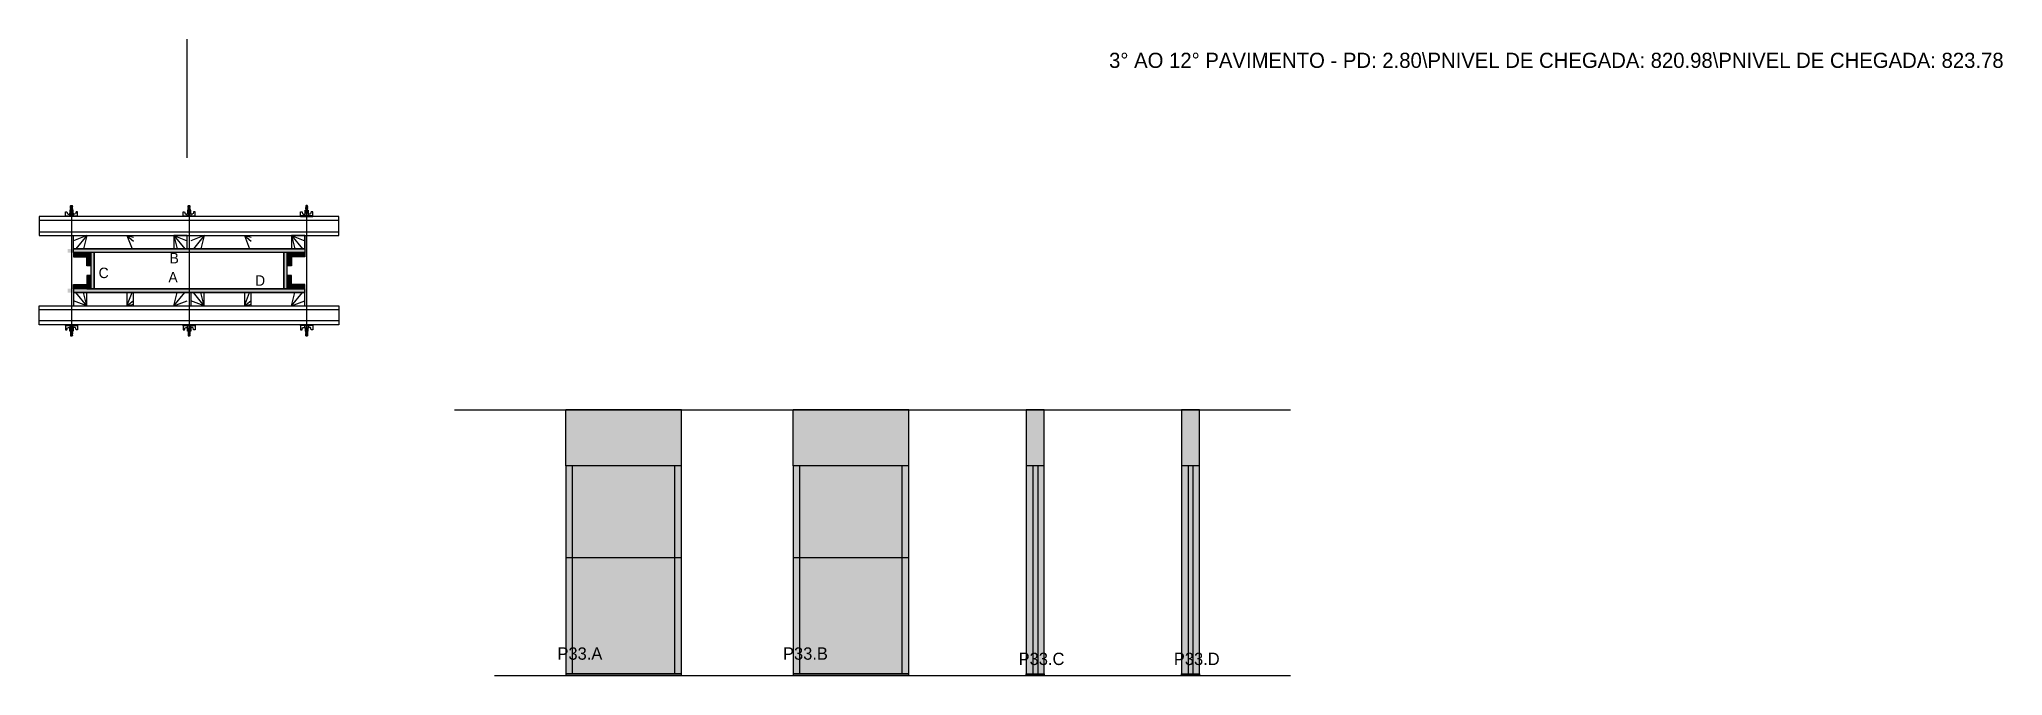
# Model space of a CAD drawing. Header units: metres. Extents: x 4212 to 6283, y 1780 to 2451.
import ezdxf

# ---------------------------------------------------------------- set-up
doc = ezdxf.new("R2010")
doc.units = ezdxf.units.M
for name, color, linetype in [('CHAPA', 7, 'Continuous'), ('COTA', 7, 'Continuous'), ('Hachura', 7, 'Continuous'), ('Madeira', 7, 'Continuous'), ('NOMENCLATURA', 7, 'Continuous'), ('Nível', 7, 'Continuous'), ('Painéis', 7, 'Continuous'), ('Perfil Metálico', 7, 'Continuous'), ('SARR_2.2x7', 7, 'Continuous'), ('SARRAFO', 7, 'Continuous'), ('Texto Seção', 7, 'Continuous'), ('TEXTO_GERAL', 7, 'Continuous')]:
    doc.layers.add(name, color=color, linetype=linetype)

msp = doc.modelspace()

# ---------------------------------------------------------------- hatches: boundary and pattern name
at = {"layer": 'COTA'}
h = msp.add_hatch(color=7, dxfattribs=at)
h.dxf.hatch_style = 1
h.paths.add_polyline_path([(4767.8, 2001.4), (4889.8, 2001.4), (4889.8, 2001.4), (4889.8, 2060.4), (4889.8, 2060.4), (4767.8, 2060.4), (4767.8, 2060.4), (4767.8, 2001.4)])
h = msp.add_hatch(color=7, dxfattribs=at)
h.dxf.hatch_style = 1
h.paths.add_polyline_path([(5007.6, 2001.4), (5129.6, 2001.4), (5129.6, 2001.4), (5129.6, 2060.4), (5129.6, 2060.4), (5007.6, 2060.4), (5007.6, 2060.4), (5007.6, 2001.4)])
h = msp.add_hatch(color=7, dxfattribs=at)
h.dxf.hatch_style = 1
h.paths.add_polyline_path([(5253.4, 2001.4), (5272.4, 2001.4), (5272.4, 2001.4), (5272.4, 2060.4), (5272.4, 2060.4), (5253.4, 2060.4), (5253.4, 2060.4), (5253.4, 2001.4)])
h = msp.add_hatch(color=7, dxfattribs=at)
h.dxf.hatch_style = 1
h.paths.add_polyline_path([(5417.2, 2001.4), (5436.2, 2001.4), (5436.2, 2001.4), (5436.2, 2060.4), (5436.2, 2060.4), (5417.2, 2060.4), (5417.2, 2060.4), (5417.2, 2001.4)])
at = {"layer": 'Hachura'}
h = msp.add_hatch(color=7, dxfattribs=at)
h.dxf.hatch_style = 1
h.paths.add_polyline_path([(4242.4, 2226.2), (4242.4, 2230.2), (4242.4, 2230.2), (4494.4, 2230.2), (4494.4, 2230.2), (4494.4, 2226.2), (4494.4, 2226.2), (4242.4, 2226.2), (4242.4, 2226.2)])
h = msp.add_hatch(color=7, dxfattribs=at)
h.dxf.hatch_style = 1
h.paths.add_polyline_path([(4262.4, 2226.2), (4262.4, 2221.8), (4262.4, 2221.8), (4248.4, 2221.8), (4248.4, 2221.8), (4248.4, 2226.2), (4248.4, 2226.2), (4262.4, 2226.2)])
h = msp.add_hatch(color=7, dxfattribs=at)
h.dxf.hatch_style = 1
h.paths.add_polyline_path([(4266.8, 2226.2), (4262.4, 2226.2), (4262.4, 2226.2), (4262.4, 2212.2), (4262.4, 2212.2), (4266.8, 2212.2), (4266.8, 2212.2), (4266.8, 2226.2)])
h = msp.add_hatch(color=7, dxfattribs=at)
h.dxf.hatch_style = 1
h.paths.add_polyline_path([(4270.4, 2226.2), (4266.8, 2226.2), (4266.8, 2226.2), (4266.8, 2188.2), (4266.8, 2188.2), (4270.4, 2188.2), (4270.4, 2188.2), (4270.4, 2226.2)])
h = msp.add_hatch(color=7, dxfattribs=at)
h.dxf.hatch_style = 1
h.paths.add_polyline_path([(4270.4, 2226.2), (4266.8, 2226.2), (4266.8, 2226.2), (4266.8, 2188.2), (4266.8, 2188.2), (4270.4, 2188.2), (4270.4, 2188.2), (4270.4, 2226.2)])
h = msp.add_hatch(color=7, dxfattribs=at)
h.dxf.hatch_style = 1
h.paths.add_polyline_path([(4474, 2226.2), (4470.4, 2226.2), (4470.4, 2226.2), (4470.4, 2188.2), (4470.4, 2188.2), (4474, 2188.2), (4474, 2188.2), (4474, 2226.2)])
h = msp.add_hatch(color=7, dxfattribs=at)
h.dxf.hatch_style = 1
h.paths.add_polyline_path([(4474, 2226.2), (4470.4, 2226.2), (4470.4, 2226.2), (4470.4, 2188.2), (4470.4, 2188.2), (4474, 2188.2), (4474, 2188.2), (4474, 2226.2)])
h = msp.add_hatch(color=7, dxfattribs=at)
h.dxf.hatch_style = 1
h.paths.add_polyline_path([(4478.4, 2226.2), (4474, 2226.2), (4474, 2226.2), (4474, 2212.2), (4474, 2212.2), (4478.4, 2212.2), (4478.4, 2212.2), (4478.4, 2226.2)])
h = msp.add_hatch(color=7, dxfattribs=at)
h.dxf.hatch_style = 1
h.paths.add_polyline_path([(4478.4, 2226.2), (4478.4, 2221.8), (4478.4, 2221.8), (4492.4, 2221.8), (4492.4, 2221.8), (4492.4, 2226.2), (4492.4, 2226.2), (4478.4, 2226.2)])
h = msp.add_hatch(color=7, dxfattribs=at)
h.dxf.hatch_style = 1
h.paths.add_polyline_path([(4266.8, 2188.2), (4262.4, 2188.2), (4262.4, 2188.2), (4262.4, 2202.2), (4262.4, 2202.2), (4266.8, 2202.2), (4266.8, 2202.2), (4266.8, 2188.2)])
h = msp.add_hatch(color=7, dxfattribs=at)
h.dxf.hatch_style = 1
h.paths.add_polyline_path([(4478.4, 2188.2), (4474, 2188.2), (4474, 2188.2), (4474, 2202.2), (4474, 2202.2), (4478.4, 2202.2), (4478.4, 2202.2), (4478.4, 2188.2)])
h = msp.add_hatch(color=7, dxfattribs=at)
h.dxf.hatch_style = 1
h.paths.add_polyline_path([(4242.4, 2188.2), (4242.4, 2184.2), (4242.4, 2184.2), (4494.4, 2184.2), (4494.4, 2184.2), (4494.4, 2188.2), (4494.4, 2188.2), (4242.4, 2188.2), (4242.4, 2188.2)])
h = msp.add_hatch(color=7, dxfattribs=at)
h.dxf.hatch_style = 1
h.paths.add_polyline_path([(4262.4, 2188.2), (4262.4, 2192.6), (4262.4, 2192.6), (4248.4, 2192.6), (4248.4, 2192.6), (4248.4, 2188.2), (4248.4, 2188.2), (4262.4, 2188.2)])
h = msp.add_hatch(color=7, dxfattribs=at)
h.dxf.hatch_style = 1
h.paths.add_polyline_path([(4478.4, 2188.2), (4478.4, 2192.6), (4478.4, 2192.6), (4492.4, 2192.6), (4492.4, 2192.6), (4492.4, 2188.2), (4492.4, 2188.2), (4478.4, 2188.2)])
h = msp.add_hatch(color=7, dxfattribs=at)
h.dxf.hatch_style = 1
h.paths.add_polyline_path([(4889.8, 2001.4), (4767.8, 2001.4), (4767.8, 2001.4), (4767.8, 1780.4), (4767.8, 1780.4), (4889.8, 1780.4), (4889.8, 1780.4), (4889.8, 2001.4)])
h = msp.add_hatch(color=7, dxfattribs=at)
h.dxf.hatch_style = 1
h.paths.add_polyline_path([(5129.6, 1780.4), (5129.6, 2001.4), (5129.6, 2001.4), (5007.6, 2001.4), (5007.6, 2001.4), (5007.6, 1780.4), (5007.6, 1780.4), (5129.6, 1780.4)])
h = msp.add_hatch(color=7, dxfattribs=at)
h.dxf.hatch_style = 1
h.paths.add_polyline_path([(5272.4, 2001.4), (5253.4, 2001.4), (5253.4, 2001.4), (5253.4, 1780.4), (5253.4, 1780.4), (5272.4, 1780.4), (5272.4, 1780.4), (5272.4, 2001.4)])
h = msp.add_hatch(color=7, dxfattribs=at)
h.dxf.hatch_style = 1
h.paths.add_polyline_path([(5436.2, 2001.4), (5417.2, 2001.4), (5417.2, 2001.4), (5417.2, 1780.4), (5417.2, 1780.4), (5436.2, 1780.4), (5436.2, 1780.4), (5436.2, 2001.4)])

# ---------------------------------------------------------------- linework, layer by layer
at = {"layer": 'CHAPA', "color": 7, "lineweight": 25}
for points in [[(4248.4, 2226.2), (4248.4, 2230.2), (4492.4, 2230.2), (4492.4, 2226.2)], [(4248.4, 2226.2), (4248.4, 2230.2), (4492.4, 2230.2), (4492.4, 2226.2)], [(4270.4, 2226.2), (4266.8, 2226.2), (4266.8, 2188.2), (4270.4, 2188.2)], [(4270.4, 2226.2), (4266.8, 2226.2), (4266.8, 2188.2), (4270.4, 2188.2)], [(4474, 2226.2), (4470.4, 2226.2), (4470.4, 2188.2), (4474, 2188.2)], [(4474, 2226.2), (4470.4, 2226.2), (4470.4, 2188.2), (4474, 2188.2)], [(4248.4, 2188.2), (4248.4, 2184.2), (4492.4, 2184.2), (4492.4, 2188.2)], [(4248.4, 2188.2), (4248.4, 2184.2), (4492.4, 2184.2), (4492.4, 2188.2)]]:
    msp.add_lwpolyline(points, close=True, dxfattribs=at)
at = {"layer": 'COTA', "color": 7, "lineweight": 25}
for p, q in [((4889.8, 2060.4), (4767.8, 2060.4)), ((4767.8, 2001.4), (4767.8, 2060.4)), ((4889.8, 2001.4), (4889.8, 2060.4)), ((5129.6, 2060.4), (5007.6, 2060.4)), ((5007.6, 2001.4), (5007.6, 2060.4)), ((5129.6, 2001.4), (5129.6, 2060.4))]:
    msp.add_line(p, q, dxfattribs=at)
for points in [[(5272.4, 2001.4), (5272.4, 2060.4), (5253.4, 2060.4), (5253.4, 2001.4)], [(5436.2, 2001.4), (5436.2, 2060.4), (5417.2, 2060.4), (5417.2, 2001.4)]]:
    msp.add_lwpolyline(points, dxfattribs=at)
at = {"layer": 'Defpoints', "color": 7, "lineweight": 25}
msp.add_line((4368.4, 2326.1), (4368.4, 2451.1), dxfattribs=at)
at = {"layer": 'Hachura', "color": 7, "lineweight": 25}
for p, q in [((4240, 2264.2), (4240, 2269.3)), ((4240, 2269.3), (4241.6, 2269.3)), ((4240, 2265.1), (4252.9, 2265.1)), ((4240, 2265.1), (4245.1, 2265.1)), ((4252.9, 2264.2), (4240, 2264.2)), ((4240.1, 2265.1), (4240.1, 2264.2)), ((4240.3, 2265.1), (4240.3, 2264.2)), ((4240.6, 2265.1), (4240.6, 2264.2)), ((4241.1, 2265.1), (4241.1, 2264.2)), ((4241.6, 2269.3), (4242.2, 2267.1)), ((4242, 2265.1), (4242, 2264.2)), ((4242.5, 2266.9), (4244.5, 2266.9)), ((4243.4, 2265.1), (4243.4, 2264.2)), ((4251.9, 2264.2), (4244.1, 2264.2)), ((4244.5, 2267.7), (4248.3, 2267.7)), ((4244.5, 2265.1), (4244.5, 2267.7)), ((4246.4, 2265.1), (4244.5, 2265.1)), ((4248.1, 2270.9), (4244.7, 2270.9)), ((4244.7, 2270.9), (4244.7, 2267.7)), ((4248.1, 2270.8), (4244.7, 2270.8)), ((4245.1, 2265.1), (4245.8, 2265.1)), ((4245.3, 2275.2), (4247.5, 2274.2)), ((4247.4, 2273.9), (4245.3, 2275)), ((4245.3, 2274.1), (4247.5, 2273)), ((4247.4, 2272.8), (4245.3, 2273.8)), ((4245.3, 2272.9), (4247.5, 2271.8)), ((4247.4, 2271.6), (4245.3, 2272.7)), ((4246.5, 2270.9), (4245.3, 2271.5)), ((4245.4, 2275.7), (4245.7, 2276)), ((4245.4, 2275.3), (4245.4, 2275.7)), ((4245.4, 2275.7), (4245.4, 2275.7)), ((4247.3, 2275.7), (4245.4, 2275.7)), ((4245.4, 2275.3), (4247.3, 2274.4)), ((4245.4, 2275.3), (4247.3, 2274.4)), ((4245.4, 2274.2), (4245.4, 2274.8)), ((4247.3, 2273.9), (4245.4, 2274.8)), ((4245.4, 2274.2), (4247.3, 2273.2)), ((4245.4, 2273), (4245.4, 2273.7)), ((4247.3, 2272.7), (4245.4, 2273.7)), ((4245.4, 2273.4), (4245.4, 2273.7)), ((4245.4, 2273), (4247.3, 2272)), ((4245.4, 2271.9), (4245.4, 2272.5)), ((4247.3, 2271.5), (4245.4, 2272.5)), ((4245.4, 2271.9), (4247.3, 2270.9)), ((4246.3, 2270.9), (4245.4, 2271.3)), ((4245.4, 2270.9), (4245.4, 2271.3)), ((4245.4, 2264.8), (4245.4, 2265)), ((4245.4, 2264.3), (4245.4, 2264.8)), ((4245.7, 2276), (4247, 2276)), ((4245.8, 2270.9), (4245.8, 2267.7)), ((4247.3, 2275), (4246, 2275.7)), ((4246.1, 2265.1), (4246.1, 2267.1)), ((4247.4, 2275.1), (4246.3, 2275.7)), ((4246.4, 2275), (4246.4, 2143.2)), ((4246.4, 2265.1), (4246.4, 2264.2)), ((4246.6, 2267.1), (4246.6, 2265.1)), ((4246.8, 2275.7), (4247.5, 2275.3)), ((4247.3, 2275.7), (4247, 2276)), ((4247.1, 2275.7), (4247.3, 2275.5)), ((4247.3, 2275.5), (4247.3, 2275.7)), ((4247.3, 2275), (4247.3, 2274.4)), ((4247.3, 2273.2), (4247.3, 2273.9)), ((4247.3, 2272.5), (4247.3, 2272.7)), ((4247.3, 2272.5), (4247.3, 2272)), ((4247.3, 2271.5), (4247.3, 2270.9)), ((4247.3, 2270.9), (4247.3, 2267.7)), ((4247.4, 2265), (4247.4, 2264.5)), ((4248.1, 2267.7), (4248.1, 2270.9)), ((4248.3, 2267.7), (4248.1, 2267.7)), ((4248.3, 2267.7), (4248.1, 2267.7)), ((4248.3, 2267.7), (4248.3, 2265.1)), ((4250.3, 2266.9), (4248.3, 2266.9)), ((4249.4, 2265.1), (4249.4, 2264.2)), ((4251.2, 2269.3), (4250.6, 2267.1)), ((4250.9, 2265.1), (4250.9, 2264.2)), ((4252.9, 2269.3), (4251.2, 2269.3)), ((4251.7, 2265.1), (4251.7, 2264.2)), ((4252.2, 2265.1), (4252.2, 2264.2)), ((4252.5, 2265.1), (4252.5, 2264.2)), ((4252.7, 2265.1), (4252.7, 2264.2)), ((4252.9, 2265.1), (4252.9, 2269.3)), ((4252.9, 2265.1), (4252.9, 2264.2)), ((4364, 2264.2), (4364, 2269.3)), ((4364, 2269.3), (4365.6, 2269.3)), ((4364, 2265.1), (4376.9, 2265.1)), ((4364, 2265.1), (4369.1, 2265.1)), ((4376.9, 2264.2), (4364, 2264.2)), ((4364.1, 2265.1), (4364.1, 2264.2)), ((4364.3, 2265.1), (4364.3, 2264.2)), ((4364.7, 2265.1), (4364.7, 2264.2)), ((4365.1, 2265.1), (4365.1, 2264.2)), ((4365.6, 2269.3), (4366.2, 2267.1)), ((4366, 2265.1), (4366, 2264.2)), ((4366.5, 2266.9), (4368.5, 2266.9)), ((4367.4, 2265.1), (4367.4, 2264.2)), ((4375.9, 2264.2), (4368.1, 2264.2)), ((4368.5, 2267.6), (4372.3, 2267.6)), ((4368.5, 2265.1), (4368.5, 2267.6)), ((4370.4, 2265.1), (4368.5, 2265.1)), ((4372.1, 2270.9), (4368.7, 2270.9)), ((4368.7, 2270.9), (4368.7, 2267.6)), ((4372.1, 2270.8), (4368.7, 2270.8)), ((4369.1, 2265.1), (4369.8, 2265.1)), ((4369.3, 2275.2), (4371.5, 2274.1)), ((4371.4, 2273.9), (4369.3, 2275)), ((4369.3, 2274.1), (4371.5, 2273)), ((4371.4, 2272.8), (4369.3, 2273.8)), ((4369.3, 2272.9), (4371.5, 2271.8)), ((4371.4, 2271.6), (4369.3, 2272.7)), ((4370.5, 2270.9), (4369.3, 2271.5)), ((4369.4, 2275.6), (4369.7, 2276)), ((4369.4, 2275.3), (4369.4, 2275.6)), ((4369.4, 2275.6), (4369.4, 2275.6)), ((4371.3, 2275.6), (4369.4, 2275.6)), ((4369.4, 2275.3), (4371.3, 2274.3)), ((4369.4, 2275.3), (4371.3, 2274.3)), ((4369.4, 2274.2), (4369.4, 2274.8)), ((4371.3, 2273.8), (4369.4, 2274.8)), ((4369.4, 2274.2), (4371.3, 2273.2)), ((4369.4, 2273), (4369.4, 2273.6)), ((4371.3, 2272.7), (4369.4, 2273.6)), ((4369.4, 2273.4), (4369.4, 2273.6)), ((4369.4, 2273), (4371.3, 2272)), ((4369.4, 2271.8), (4369.4, 2272.5)), ((4371.3, 2271.5), (4369.4, 2272.5)), ((4369.4, 2271.8), (4371.3, 2270.9)), ((4370.3, 2270.9), (4369.4, 2271.3)), ((4369.4, 2270.9), (4369.4, 2271.3)), ((4369.5, 2264.7), (4369.5, 2265)), ((4369.5, 2264.3), (4369.5, 2264.7)), ((4369.7, 2276), (4371, 2276)), ((4369.8, 2270.9), (4369.8, 2267.6)), ((4371.3, 2275), (4370, 2275.6)), ((4370.1, 2265.1), (4370.1, 2267.1)), ((4371.4, 2275.1), (4370.3, 2275.6)), ((4370.4, 2275), (4370.4, 2143.2)), ((4370.4, 2265.1), (4370.4, 2264.2)), ((4370.6, 2267.1), (4370.6, 2265.1)), ((4370.8, 2275.6), (4371.5, 2275.3)), ((4371.3, 2275.6), (4371, 2276)), ((4371.1, 2275.6), (4371.3, 2275.5)), ((4371.3, 2275.5), (4371.3, 2275.6)), ((4371.3, 2275), (4371.3, 2274.3)), ((4371.3, 2273.2), (4371.3, 2273.8)), ((4371.3, 2272.5), (4371.3, 2272.7)), ((4371.3, 2272.5), (4371.3, 2272)), ((4371.3, 2271.5), (4371.3, 2270.9)), ((4371.3, 2270.9), (4371.3, 2267.6)), ((4371.4, 2264.9), (4371.4, 2264.5)), ((4372.1, 2267.6), (4372.1, 2270.9)), ((4372.3, 2267.6), (4372.1, 2267.6)), ((4372.3, 2267.6), (4372.1, 2267.6)), ((4372.3, 2267.6), (4372.3, 2265.1)), ((4374.3, 2266.9), (4372.3, 2266.9)), ((4373.4, 2265.1), (4373.4, 2264.2)), ((4375.2, 2269.3), (4374.6, 2267.1)), ((4374.9, 2265.1), (4374.9, 2264.2)), ((4376.9, 2269.3), (4375.2, 2269.3)), ((4375.7, 2265.1), (4375.7, 2264.2)), ((4376.2, 2265.1), (4376.2, 2264.2)), ((4376.5, 2265.1), (4376.5, 2264.2)), ((4376.7, 2265.1), (4376.7, 2264.2)), ((4376.9, 2265.1), (4376.9, 2269.3)), ((4376.9, 2265.1), (4376.9, 2264.2)), ((4488, 2265.1), (4488, 2269.3)), ((4488, 2269.3), (4489.6, 2269.3)), ((4500.9, 2265.1), (4488, 2265.1)), ((4488, 2265.1), (4488, 2264.2)), ((4488, 2264.2), (4500.9, 2264.2)), ((4488.1, 2265.1), (4488.1, 2264.2)), ((4488.3, 2265.1), (4488.3, 2264.2)), ((4488.6, 2265.1), (4488.6, 2264.2)), ((4488.9, 2264.2), (4496.7, 2264.2)), ((4489.1, 2265.1), (4489.1, 2264.2)), ((4489.6, 2269.3), (4490.2, 2267.1)), ((4490, 2265.1), (4490, 2264.2)), ((4490.5, 2266.9), (4492.5, 2266.9)), ((4491.4, 2265.1), (4491.4, 2264.2)), ((4496.3, 2267.7), (4492.5, 2267.7)), ((4492.5, 2267.7), (4492.5, 2265.1)), ((4492.5, 2267.7), (4492.7, 2267.7)), ((4492.5, 2267.7), (4492.7, 2267.7)), ((4492.7, 2270.9), (4496.1, 2270.9)), ((4492.7, 2267.7), (4492.7, 2270.9)), ((4492.7, 2270.8), (4496.1, 2270.8)), ((4494, 2275.7), (4493.3, 2275.3)), ((4493.4, 2275.1), (4494.5, 2275.7)), ((4495.5, 2275.2), (4493.3, 2274.2)), ((4493.4, 2273.9), (4495.5, 2275)), ((4495.5, 2274.1), (4493.3, 2273)), ((4493.4, 2272.8), (4495.5, 2273.8)), ((4495.5, 2272.9), (4493.3, 2271.8)), ((4493.4, 2271.6), (4495.5, 2272.7)), ((4493.4, 2265), (4493.4, 2264.5)), ((4493.5, 2275.7), (4493.8, 2276)), ((4493.8, 2275.7), (4493.5, 2275.5)), ((4493.5, 2275.5), (4493.5, 2275.7)), ((4493.5, 2275), (4494.8, 2275.7)), ((4493.5, 2275.7), (4495.4, 2275.7)), ((4495.4, 2275.3), (4493.5, 2274.4)), ((4495.4, 2275.3), (4493.5, 2274.4)), ((4493.5, 2275), (4493.5, 2274.4)), ((4493.5, 2273.9), (4495.4, 2274.8)), ((4495.4, 2274.2), (4493.5, 2273.2)), ((4493.5, 2273.2), (4493.5, 2273.9)), ((4493.5, 2272.7), (4495.4, 2273.7)), ((4495.4, 2273), (4493.5, 2272)), ((4493.5, 2272.5), (4493.5, 2272.7)), ((4493.5, 2272.5), (4493.5, 2272)), ((4493.5, 2271.5), (4495.4, 2272.5)), ((4495.4, 2271.9), (4493.5, 2270.9)), ((4493.5, 2271.5), (4493.5, 2270.9)), ((4493.5, 2270.9), (4493.5, 2267.7)), ((4495.1, 2276), (4493.8, 2276)), ((4494.2, 2267.1), (4494.2, 2265.1)), ((4494.3, 2270.9), (4495.5, 2271.5)), ((4494.4, 2275), (4494.4, 2143.2)), ((4494.4, 2265.1), (4496.3, 2265.1)), ((4494.4, 2265.1), (4494.4, 2264.2)), ((4494.5, 2270.9), (4495.4, 2271.3)), ((4494.7, 2265.1), (4494.7, 2267.1)), ((4495.4, 2275.7), (4495.1, 2276)), ((4495.1, 2270.9), (4495.1, 2267.7)), ((4495.7, 2265.1), (4495.1, 2265.1)), ((4495.4, 2275.3), (4495.4, 2275.7)), ((4495.4, 2275.7), (4495.4, 2275.7)), ((4495.4, 2274.2), (4495.4, 2274.8)), ((4495.4, 2273), (4495.4, 2273.7)), ((4495.4, 2273.4), (4495.4, 2273.7)), ((4495.4, 2271.9), (4495.4, 2272.5)), ((4495.4, 2270.9), (4495.4, 2271.3)), ((4495.4, 2264.8), (4495.4, 2265)), ((4495.4, 2264.3), (4495.4, 2264.8)), ((4500.9, 2265.1), (4495.7, 2265.1)), ((4496.1, 2270.9), (4496.1, 2267.7)), ((4496.3, 2265.1), (4496.3, 2267.7)), ((4498.3, 2266.9), (4496.3, 2266.9)), ((4497.5, 2265.1), (4497.5, 2264.2)), ((4499.2, 2269.3), (4498.6, 2267.1)), ((4498.9, 2265.1), (4498.9, 2264.2)), ((4500.9, 2269.3), (4499.2, 2269.3)), ((4499.7, 2265.1), (4499.7, 2264.2)), ((4500.2, 2265.1), (4500.2, 2264.2)), ((4500.5, 2265.1), (4500.5, 2264.2)), ((4500.7, 2265.1), (4500.7, 2264.2)), ((4500.9, 2264.2), (4500.9, 2269.3)), ((4252.9, 2150.2), (4240, 2150.2)), ((4240, 2150.2), (4240, 2145)), ((4240, 2149.3), (4252.9, 2149.3)), ((4240, 2149.3), (4245.1, 2149.3)), ((4240, 2145), (4241.6, 2145)), ((4240.1, 2149.3), (4240.1, 2150.2)), ((4240.3, 2149.3), (4240.3, 2150.2)), ((4240.6, 2149.3), (4240.6, 2150.2)), ((4241.1, 2149.3), (4241.1, 2150.2)), ((4241.6, 2145), (4242.2, 2147.2)), ((4242, 2149.3), (4242, 2150.2)), ((4242.5, 2147.5), (4244.5, 2147.5)), ((4243.4, 2149.3), (4243.4, 2150.2)), ((4251.9, 2150.2), (4244.1, 2150.2)), ((4246.4, 2149.3), (4244.5, 2149.3)), ((4244.5, 2149.3), (4244.5, 2146.7)), ((4244.5, 2146.7), (4248.3, 2146.7)), ((4244.7, 2143.5), (4244.7, 2146.7)), ((4248.1, 2143.5), (4244.7, 2143.5)), ((4248.1, 2143.5), (4244.7, 2143.5)), ((4245.1, 2149.3), (4245.8, 2149.3)), ((4246.5, 2143.5), (4245.3, 2142.8)), ((4247.4, 2142.7), (4245.3, 2141.7)), ((4245.3, 2141.4), (4247.5, 2142.5)), ((4247.4, 2141.6), (4245.3, 2140.5)), ((4245.3, 2140.3), (4247.5, 2141.4)), ((4247.4, 2140.4), (4245.3, 2139.4)), ((4245.3, 2139.1), (4247.5, 2140.2)), ((4245.4, 2150), (4245.4, 2149.6)), ((4245.4, 2149.6), (4245.4, 2149.4)), ((4245.4, 2142.5), (4247.3, 2143.5)), ((4246.3, 2143.5), (4245.4, 2143)), ((4245.4, 2143.5), (4245.4, 2143)), ((4247.3, 2142.8), (4245.4, 2141.9)), ((4245.4, 2142.5), (4245.4, 2141.9)), ((4245.4, 2141.3), (4247.3, 2142.3)), ((4247.3, 2141.7), (4245.4, 2140.7)), ((4245.4, 2141.3), (4245.4, 2140.7)), ((4245.4, 2140.2), (4247.3, 2141.2)), ((4245.4, 2140.9), (4245.4, 2140.7)), ((4247.3, 2140.5), (4245.4, 2139.5)), ((4245.4, 2140.2), (4245.4, 2139.5)), ((4245.4, 2139), (4247.3, 2140)), ((4245.4, 2139), (4247.3, 2140)), ((4245.4, 2139), (4245.4, 2138.7)), ((4245.4, 2138.7), (4245.4, 2138.7)), ((4245.4, 2138.7), (4245.7, 2138.4)), ((4247.3, 2138.7), (4245.4, 2138.7)), ((4245.7, 2138.4), (4247, 2138.4)), ((4245.8, 2143.5), (4245.8, 2146.7)), ((4247.3, 2139.3), (4246, 2138.7)), ((4246.1, 2149.3), (4246.1, 2147.3)), ((4247.4, 2139.3), (4246.3, 2138.7)), ((4246.4, 2149.3), (4246.4, 2150.2)), ((4246.6, 2147.3), (4246.6, 2149.3)), ((4246.8, 2138.7), (4247.5, 2139)), ((4247.3, 2138.7), (4247, 2138.4)), ((4247.1, 2138.7), (4247.3, 2138.8)), ((4247.3, 2143.5), (4247.3, 2146.7)), ((4247.3, 2142.8), (4247.3, 2143.5)), ((4247.3, 2141.9), (4247.3, 2142.3)), ((4247.3, 2141.9), (4247.3, 2141.7)), ((4247.3, 2141.2), (4247.3, 2140.5)), ((4247.3, 2139.3), (4247.3, 2140)), ((4247.3, 2138.8), (4247.3, 2138.7)), ((4247.4, 2149.4), (4247.4, 2149.8)), ((4248.1, 2146.7), (4248.1, 2143.5)), ((4248.3, 2146.7), (4248.1, 2146.7)), ((4248.3, 2146.7), (4248.1, 2146.7)), ((4248.3, 2146.7), (4248.3, 2149.3)), ((4250.3, 2147.5), (4248.3, 2147.5)), ((4249.4, 2149.3), (4249.4, 2150.2)), ((4251.2, 2145), (4250.6, 2147.2)), ((4250.9, 2149.3), (4250.9, 2150.2)), ((4252.9, 2145), (4251.2, 2145)), ((4251.7, 2149.3), (4251.7, 2150.2)), ((4252.2, 2149.3), (4252.2, 2150.2)), ((4252.5, 2149.3), (4252.5, 2150.2)), ((4252.7, 2149.3), (4252.7, 2150.2)), ((4252.9, 2149.3), (4252.9, 2150.2)), ((4252.9, 2149.3), (4252.9, 2145)), ((4376.9, 2150.2), (4364, 2150.2)), ((4364, 2150.2), (4364, 2145)), ((4364, 2149.3), (4376.9, 2149.3)), ((4364, 2149.3), (4369.1, 2149.3)), ((4364, 2145), (4365.6, 2145)), ((4364.1, 2149.2), (4364.1, 2150.2)), ((4364.3, 2149.2), (4364.3, 2150.2)), ((4364.7, 2149.2), (4364.7, 2150.2)), ((4365.1, 2149.2), (4365.1, 2150.2)), ((4365.6, 2145), (4366.2, 2147.2)), ((4366, 2149.2), (4366, 2150.2)), ((4366.5, 2147.5), (4368.5, 2147.5)), ((4367.4, 2149.2), (4367.4, 2150.2)), ((4375.9, 2150.2), (4368.1, 2150.2)), ((4370.4, 2149.3), (4368.5, 2149.3)), ((4368.5, 2149.3), (4368.5, 2146.7)), ((4368.5, 2146.7), (4372.3, 2146.7)), ((4368.7, 2143.5), (4368.7, 2146.7)), ((4372.1, 2143.5), (4368.7, 2143.5)), ((4372.1, 2143.5), (4368.7, 2143.5)), ((4369.1, 2149.3), (4369.8, 2149.3)), ((4370.5, 2143.5), (4369.3, 2142.8)), ((4371.4, 2142.7), (4369.3, 2141.7)), ((4369.3, 2141.4), (4371.5, 2142.5)), ((4371.4, 2141.6), (4369.3, 2140.5)), ((4369.3, 2140.3), (4371.5, 2141.3)), ((4371.4, 2140.4), (4369.3, 2139.3)), ((4369.3, 2139.1), (4371.5, 2140.2)), ((4369.4, 2142.5), (4371.3, 2143.5)), ((4370.3, 2143.5), (4369.4, 2143)), ((4369.4, 2143.5), (4369.4, 2143)), ((4371.3, 2142.8), (4369.4, 2141.8)), ((4369.4, 2142.5), (4369.4, 2141.8)), ((4369.4, 2141.3), (4371.3, 2142.3)), ((4371.3, 2141.6), (4369.4, 2140.7)), ((4369.4, 2141.3), (4369.4, 2140.7)), ((4369.4, 2140.2), (4371.3, 2141.1)), ((4369.4, 2140.9), (4369.4, 2140.7)), ((4371.3, 2140.5), (4369.4, 2139.5)), ((4369.4, 2140.2), (4369.4, 2139.5)), ((4369.4, 2139), (4371.3, 2140)), ((4369.4, 2139), (4371.3, 2140)), ((4369.4, 2139), (4369.4, 2138.7)), ((4369.4, 2138.7), (4369.4, 2138.7)), ((4369.4, 2138.7), (4369.7, 2138.4)), ((4371.3, 2138.7), (4369.4, 2138.7)), ((4369.5, 2150), (4369.5, 2149.6)), ((4369.5, 2149.6), (4369.5, 2149.4)), ((4369.7, 2138.4), (4371, 2138.4)), ((4369.8, 2143.5), (4369.8, 2146.7)), ((4371.3, 2139.3), (4370, 2138.7)), ((4370.1, 2149.3), (4370.1, 2147.3)), ((4371.4, 2139.2), (4370.3, 2138.7)), ((4370.4, 2149.3), (4370.4, 2150.2)), ((4370.6, 2147.3), (4370.6, 2149.3)), ((4370.8, 2138.7), (4371.5, 2139)), ((4371.3, 2138.7), (4371, 2138.4)), ((4371.1, 2138.7), (4371.3, 2138.8)), ((4371.3, 2143.5), (4371.3, 2146.7)), ((4371.3, 2142.8), (4371.3, 2143.5)), ((4371.3, 2141.9), (4371.3, 2142.3)), ((4371.3, 2141.9), (4371.3, 2141.6)), ((4371.3, 2141.1), (4371.3, 2140.5)), ((4371.3, 2139.3), (4371.3, 2140)), ((4371.3, 2138.8), (4371.3, 2138.7)), ((4371.4, 2149.4), (4371.4, 2149.8)), ((4372.1, 2146.7), (4372.1, 2143.5)), ((4372.3, 2146.7), (4372.1, 2146.7)), ((4372.3, 2146.7), (4372.1, 2146.7)), ((4372.3, 2146.7), (4372.3, 2149.3)), ((4374.3, 2147.5), (4372.3, 2147.5)), ((4373.4, 2149.2), (4373.4, 2150.2)), ((4375.2, 2145), (4374.6, 2147.2)), ((4374.9, 2149.2), (4374.9, 2150.2)), ((4376.9, 2145), (4375.2, 2145)), ((4375.7, 2149.2), (4375.7, 2150.2)), ((4376.2, 2149.2), (4376.2, 2150.2)), ((4376.5, 2149.2), (4376.5, 2150.2)), ((4376.7, 2149.2), (4376.7, 2150.2)), ((4376.9, 2149.3), (4376.9, 2150.2)), ((4376.9, 2149.3), (4376.9, 2145)), ((4488, 2150.2), (4500.9, 2150.2)), ((4488, 2149.3), (4488, 2150.2)), ((4500.9, 2149.3), (4488, 2149.3)), ((4488, 2149.3), (4488, 2145)), ((4488, 2145), (4489.6, 2145)), ((4488.1, 2149.3), (4488.1, 2150.2)), ((4488.3, 2149.3), (4488.3, 2150.2)), ((4488.6, 2149.3), (4488.6, 2150.2)), ((4488.9, 2150.2), (4496.7, 2150.2)), ((4489.1, 2149.3), (4489.1, 2150.2)), ((4489.6, 2145), (4490.2, 2147.2)), ((4490, 2149.3), (4490, 2150.2)), ((4490.5, 2147.5), (4492.5, 2147.5)), ((4491.4, 2149.3), (4491.4, 2150.2)), ((4492.5, 2146.7), (4492.5, 2149.3)), ((4496.3, 2146.7), (4492.5, 2146.7)), ((4492.5, 2146.7), (4492.7, 2146.7)), ((4492.5, 2146.7), (4492.7, 2146.7)), ((4492.7, 2146.7), (4492.7, 2143.5)), ((4492.7, 2143.5), (4496.1, 2143.5)), ((4492.7, 2143.5), (4496.1, 2143.5)), ((4495.5, 2141.4), (4493.3, 2142.5)), ((4495.5, 2140.3), (4493.3, 2141.4)), ((4495.5, 2139.1), (4493.3, 2140.2)), ((4494, 2138.7), (4493.3, 2139)), ((4493.4, 2149.4), (4493.4, 2149.8)), ((4493.4, 2142.7), (4495.5, 2141.7)), ((4493.4, 2141.6), (4495.5, 2140.5)), ((4493.4, 2140.4), (4495.5, 2139.4)), ((4493.4, 2139.3), (4494.5, 2138.7)), ((4493.5, 2143.5), (4493.5, 2146.7)), ((4493.5, 2142.8), (4493.5, 2143.5)), ((4495.4, 2142.5), (4493.5, 2143.5)), ((4493.5, 2142.8), (4495.4, 2141.9)), ((4493.5, 2141.9), (4493.5, 2142.3)), ((4495.4, 2141.3), (4493.5, 2142.3)), ((4493.5, 2141.9), (4493.5, 2141.7)), ((4493.5, 2141.7), (4495.4, 2140.7)), ((4493.5, 2141.2), (4493.5, 2140.5)), ((4495.4, 2140.2), (4493.5, 2141.2)), ((4493.5, 2140.5), (4495.4, 2139.5)), ((4495.4, 2139), (4493.5, 2140)), ((4493.5, 2139.3), (4493.5, 2140)), ((4495.4, 2139), (4493.5, 2140)), ((4493.5, 2139.3), (4494.8, 2138.7)), ((4493.8, 2138.7), (4493.5, 2138.8)), ((4493.5, 2138.8), (4493.5, 2138.7)), ((4493.5, 2138.7), (4493.8, 2138.4)), ((4493.5, 2138.7), (4495.4, 2138.7)), ((4495.1, 2138.4), (4493.8, 2138.4)), ((4494.2, 2147.3), (4494.2, 2149.3)), ((4494.3, 2143.5), (4495.5, 2142.8)), ((4494.4, 2149.3), (4494.4, 2150.2)), ((4494.4, 2149.3), (4496.3, 2149.3)), ((4494.5, 2143.5), (4495.4, 2143)), ((4494.7, 2149.3), (4494.7, 2147.3)), ((4495.7, 2149.3), (4495.1, 2149.3)), ((4495.1, 2143.5), (4495.1, 2146.7)), ((4495.4, 2138.7), (4495.1, 2138.4)), ((4495.4, 2150), (4495.4, 2149.6)), ((4495.4, 2149.6), (4495.4, 2149.4)), ((4495.4, 2143.5), (4495.4, 2143)), ((4495.4, 2142.5), (4495.4, 2141.9)), ((4495.4, 2141.3), (4495.4, 2140.7)), ((4495.4, 2140.9), (4495.4, 2140.7)), ((4495.4, 2140.2), (4495.4, 2139.5)), ((4495.4, 2139), (4495.4, 2138.7)), ((4495.4, 2138.7), (4495.4, 2138.7)), ((4500.9, 2149.3), (4495.7, 2149.3)), ((4496.1, 2143.5), (4496.1, 2146.7)), ((4496.3, 2149.3), (4496.3, 2146.7)), ((4498.3, 2147.5), (4496.3, 2147.5)), ((4497.5, 2149.3), (4497.5, 2150.2)), ((4499.2, 2145), (4498.6, 2147.2)), ((4498.9, 2149.3), (4498.9, 2150.2)), ((4500.9, 2145), (4499.2, 2145)), ((4499.7, 2149.3), (4499.7, 2150.2)), ((4500.2, 2149.3), (4500.2, 2150.2)), ((4500.5, 2149.3), (4500.5, 2150.2)), ((4500.7, 2149.3), (4500.7, 2150.2)), ((4500.9, 2150.2), (4500.9, 2145))]:
    msp.add_line(p, q, dxfattribs=at)
at = {"layer": 'Madeira', "color": 7, "lineweight": 25}
for p, q in [((4262.4, 2244.2), (4248.4, 2238.8)), ((4262.4, 2244.2), (4250.9, 2230.2)), ((4262.4, 2244.2), (4258.9, 2230.2)), ((4304.9, 2244.2), (4311.9, 2238.4)), ((4304.9, 2244.2), (4311.9, 2242.4)), ((4304.9, 2244.2), (4310.3, 2230.2)), ((4354.4, 2244.2), (4365.9, 2230.2)), ((4354.4, 2244.2), (4357.9, 2230.2)), ((4354.4, 2244.2), (4368.4, 2238.8)), ((4386.4, 2244.2), (4372.4, 2238.8)), ((4386.4, 2244.2), (4374.9, 2230.2)), ((4386.4, 2244.2), (4382.9, 2230.2)), ((4428.9, 2244.2), (4435.9, 2238.4)), ((4428.9, 2244.2), (4435.9, 2242.5)), ((4428.9, 2244.2), (4434.3, 2230.2)), ((4478.4, 2244.2), (4489.9, 2230.2)), ((4478.4, 2244.2), (4481.9, 2230.2)), ((4478.4, 2244.2), (4492.4, 2238.8)), ((4262.4, 2170.2), (4248.4, 2175.6)), ((4262.4, 2170.2), (4250.9, 2184.2)), ((4262.4, 2170.2), (4258.9, 2184.2)), ((4304.9, 2170.2), (4310.3, 2184.2)), ((4304.9, 2170.2), (4311.9, 2175.9)), ((4354.4, 2170.2), (4365.9, 2184.2)), ((4354.4, 2170.2), (4357.9, 2184.2)), ((4354.4, 2170.2), (4368.4, 2175.6)), ((4386.4, 2170.2), (4372.4, 2175.6)), ((4386.4, 2170.2), (4374.9, 2184.2)), ((4386.4, 2170.2), (4382.9, 2184.2)), ((4428.9, 2170.2), (4434.3, 2184.2)), ((4428.9, 2170.2), (4435.9, 2175.9)), ((4478.4, 2170.2), (4489.9, 2184.2)), ((4478.4, 2170.2), (4481.9, 2184.2)), ((4478.4, 2170.2), (4492.4, 2175.6)), ((4304.9, 2170.2), (4311.9, 2171.9)), ((4428.9, 2170.2), (4435.9, 2171.9))]:
    msp.add_line(p, q, dxfattribs=at)
for points in [[(4492.4, 2244.2), (4492.4, 2230.2), (4248.4, 2230.2), (4248.4, 2244.2)], [(4492.4, 2244.2), (4492.4, 2230.2), (4248.4, 2230.2), (4248.4, 2244.2)], [(4354.4, 2244.2), (4354.4, 2230.2), (4368.4, 2230.2), (4368.4, 2244.2)], [(4478.4, 2244.2), (4478.4, 2230.2), (4492.4, 2230.2), (4492.4, 2244.2)], [(4492.4, 2170.2), (4492.4, 2184.2), (4248.4, 2184.2), (4248.4, 2170.2)], [(4262.4, 2170.2), (4262.4, 2184.2), (4248.4, 2184.2), (4248.4, 2170.2)], [(4304.9, 2170.2), (4311.9, 2170.2), (4311.9, 2184.2), (4304.9, 2184.2)], [(4386.4, 2170.2), (4386.4, 2184.2), (4372.4, 2184.2), (4372.4, 2170.2)], [(4428.9, 2170.2), (4435.9, 2170.2), (4435.9, 2184.2), (4428.9, 2184.2)]]:
    msp.add_lwpolyline(points, close=True, dxfattribs=at)
at = {"layer": 'Nível', "color": 7, "lineweight": 25}
for p, q in [((4650.3, 2060.4), (5532.2, 2060.4)), ((4692.4, 1780.4), (5532.2, 1780.4))]:
    msp.add_line(p, q, dxfattribs=at)
at = {"layer": 'Painéis', "color": 7, "lineweight": 25}
for p, q in [((4767.8, 2001.4), (4767.8, 1780.4)), ((4889.8, 2001.4), (4767.8, 2001.4)), ((4889.8, 1780.4), (4889.8, 2001.4)), ((5007.6, 2001.4), (5007.6, 1780.4)), ((5129.6, 2001.4), (5007.6, 2001.4)), ((5129.6, 1780.4), (5129.6, 2001.4)), ((5253.4, 2001.4), (5253.4, 1782.4)), ((5272.4, 2001.4), (5253.4, 2001.4)), ((5272.4, 1782.4), (5272.4, 2001.4)), ((5417.2, 2001.4), (5417.2, 1782.4)), ((5436.2, 2001.4), (5417.2, 2001.4)), ((5436.2, 1782.4), (5436.2, 2001.4)), ((4889.8, 1904.4), (4767.8, 1904.4)), ((5129.6, 1904.4), (5007.6, 1904.4)), ((4767.8, 1782.4), (4889.8, 1782.4)), ((5007.6, 1782.4), (5129.6, 1782.4)), ((5253.4, 1782.4), (5272.4, 1782.4)), ((5417.2, 1782.4), (5436.2, 1782.4))]:
    msp.add_line(p, q, dxfattribs=at)
for points in [[(4470.4, 2188.2), (4470.4, 2226.2), (4270.4, 2226.2), (4270.4, 2188.2)], [(4889.8, 1782.4), (4767.8, 1782.4), (4767.8, 1780.4), (4889.8, 1780.4)], [(5129.6, 1782.4), (5007.6, 1782.4), (5007.6, 1780.4), (5129.6, 1780.4)], [(5253.4, 1782.4), (5272.4, 1782.4), (5272.4, 1780.4), (5253.4, 1780.4)], [(5417.2, 1782.4), (5436.2, 1782.4), (5436.2, 1780.4), (5417.2, 1780.4)]]:
    msp.add_lwpolyline(points, close=True, dxfattribs=at)
at = {"layer": 'Perfil Metálico', "color": 7, "lineweight": 25}
for points in [[(4212.4, 2264.2), (4212.4, 2244.2), (4528.4, 2244.2), (4528.4, 2264.2)], [(4528.4, 2248.2), (4528.4, 2260.2), (4212.4, 2260.2), (4212.4, 2248.2)], [(4212.4, 2150.2), (4212.4, 2170.2), (4528.4, 2170.2), (4528.4, 2150.2)], [(4528.4, 2166.2), (4528.4, 2154.2), (4212.4, 2154.2), (4212.4, 2166.2)]]:
    msp.add_lwpolyline(points, close=True, dxfattribs=at)
at = {"layer": 'SARR_2.2x7', "color": 7, "lineweight": 25}
for p, q in [((4774.8, 1904.4), (4774.8, 2001.4)), ((4882.8, 1904.4), (4882.8, 2001.4)), ((5014.6, 1904.4), (5014.6, 2001.4)), ((5122.6, 1904.4), (5122.6, 2001.4)), ((5260.4, 2001.4), (5260.4, 1782.4)), ((5265.4, 2001.4), (5265.4, 1782.4)), ((5424.2, 2001.4), (5424.2, 1782.4)), ((5429.2, 2001.4), (5429.2, 1782.4)), ((4774.8, 1782.4), (4774.8, 1904.4)), ((4882.8, 1782.4), (4882.8, 1904.4)), ((5014.6, 1782.4), (5014.6, 1904.4)), ((5122.6, 1782.4), (5122.6, 1904.4)), ((4774.8, 1782.4), (4774.8, 1782.4)), ((4882.8, 1782.4), (4882.8, 1782.4)), ((5014.6, 1782.4), (5014.6, 1782.4)), ((5122.6, 1782.4), (5122.6, 1782.4))]:
    msp.add_line(p, q, dxfattribs=at)
at = {"layer": 'SARRAFO', "color": 7, "lineweight": 25}
for points in [[(4248.4, 2221.8), (4262.4, 2221.8), (4262.4, 2226.2), (4248.4, 2226.2)], [(4262.4, 2212.2), (4262.4, 2226.2), (4266.8, 2226.2), (4266.8, 2212.2)], [(4474, 2212.2), (4474, 2226.2), (4478.4, 2226.2), (4478.4, 2212.2)], [(4492.4, 2221.8), (4478.4, 2221.8), (4478.4, 2226.2), (4492.4, 2226.2)], [(4262.4, 2202.2), (4262.4, 2188.2), (4266.8, 2188.2), (4266.8, 2202.2)], [(4474, 2202.2), (4474, 2188.2), (4478.4, 2188.2), (4478.4, 2202.2)], [(4248.4, 2192.6), (4262.4, 2192.6), (4262.4, 2188.2), (4248.4, 2188.2)], [(4492.4, 2192.6), (4478.4, 2192.6), (4478.4, 2188.2), (4492.4, 2188.2)]]:
    msp.add_lwpolyline(points, close=True, dxfattribs=at)

# ---------------------------------------------------------------- texts
at = {"layer": 'NOMENCLATURA', "color": 7, "lineweight": 25}
msp.add_text('3° AO 12° PAVIMENTO - PD: 2.80\\PNIVEL DE CHEGADA: 820.98\\PNIVEL DE CHEGADA: 823.78', height=16, dxfattribs=at).set_placement((5340.7, 2420.9))
at = {"layer": 'Texto Seção', "color": 7, "lineweight": 25}
for s, p in [('P33.A', (4758.9, 1797.2)), ('P33.B', (4996.8, 1797.2)), ('P33.C', (5245.3, 1791.6)), ('P33.D', (5409, 1791.6))]:
    msp.add_text(s, height=13, dxfattribs=at).set_placement(p)
at = {"layer": 'TEXTO_GERAL', "color": 7, "lineweight": 25}
for s, p in [('B', (4349.8, 2214.9)), ('C', (4275, 2199.4)), ('A', (4348.6, 2194.8)), ('D', (4440, 2191.3))]:
    msp.add_text(s, height=11, dxfattribs=at).set_placement(p)

doc.saveas('drawing.dxf')
